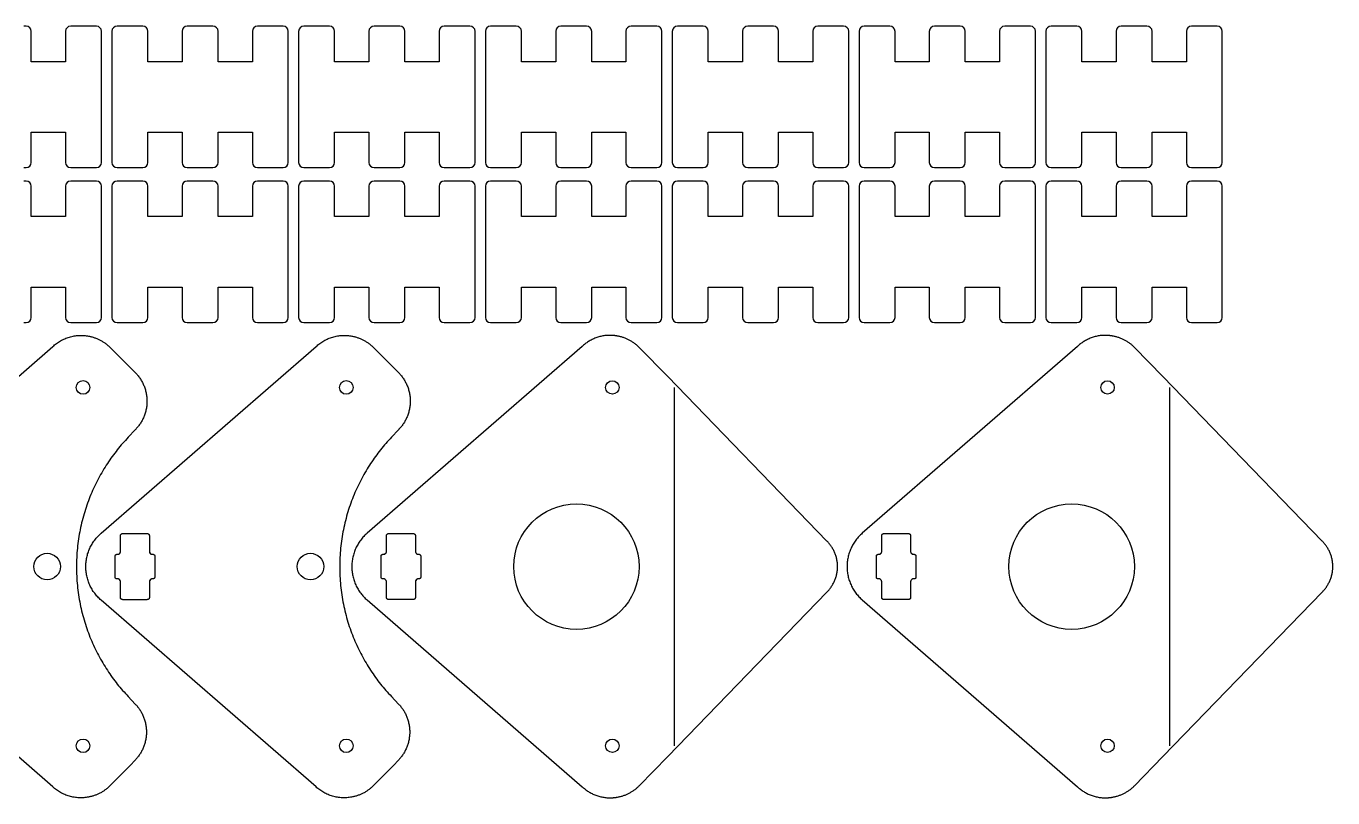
# Model space of a CAD drawing. Header units: millimetres. Extents: x -142 to 139, y -115 to 117.
# Drawn here: x -38.7 to 138.5, y -114.7 to -10.1 of the extents above; entities that cross this region are included whole.
import ezdxf

# ---------------------------------------------------------------- set-up
doc = ezdxf.new("R2010")
doc.units = ezdxf.units.MM
doc.header["$MEASUREMENT"] = 0
for name, color, linetype, true_color in [('engrave lines', 1, 'Continuous', 0xff0000), ('plates', 178, 'Continuous', 0x000000), ('teeth', 178, 'Continuous', 0x000000)]:
    doc.layers.add(name, color=color, linetype=linetype, true_color=true_color)

msp = doc.modelspace()

# ---------------------------------------------------------------- linework, layer by layer
at = {"layer": 'engrave lines'}
for points in [[(49.22, -59.05), (49.22, -107.61)], [(116.36, -59.05), (116.36, -107.61)]]:
    msp.add_lwpolyline(points, dxfattribs=at)
at = {"layer": 'plates'}
for p, q in [((-64.2, -78.82), (-35.03, -53.51)), ((-28.5, -78.82), (0.66, -53.51)), ((-27.27, -53.63), (-23.87, -57.04)), ((8.43, -53.63), (11.82, -57.04)), ((-23.89, -64.81), (-24.83, -65.81)), ((11.81, -64.81), (10.86, -65.81)), ((-25.87, -81.23), (-25.87, -79.15)), ((-25.57, -78.85), (-22.24, -78.85)), ((-21.95, -79.15), (-21.95, -81.23)), ((10.2, -81.22), (10.2, -79.15)), ((10.49, -78.85), (13.82, -78.85)), ((14.12, -79.15), (14.12, -81.22)), ((77.34, -81.22), (77.34, -79.15)), ((77.63, -78.85), (80.97, -78.85)), ((81.26, -79.15), (81.26, -81.22)), ((-21.57, -85), (-21.61, -85)), ((14.49, -85), (14.45, -85)), ((81.64, -85), (81.59, -85)), ((-25.87, -87.51), (-25.87, -85.44)), ((-21.95, -85.44), (-21.95, -87.51)), ((10.2, -87.5), (10.2, -85.43)), ((14.12, -85.43), (14.12, -87.5)), ((77.34, -87.5), (77.34, -85.43)), ((81.26, -85.43), (81.26, -87.5)), ((-35.03, -113.18), (-64.2, -87.87)), ((0.66, -113.18), (-28.5, -87.87)), ((-22.24, -87.81), (-25.57, -87.81)), ((13.82, -87.8), (10.49, -87.8)), ((80.97, -87.8), (77.63, -87.8)), ((-24.83, -100.93), (-23.86, -101.95)), ((10.86, -100.93), (11.84, -101.95))]:
    msp.add_line(p, q, dxfattribs=at)
for points in [[(36.72, -53.51), (7.56, -78.81)], [(48.32, -57.58), (44.46, -53.63)], [(103.87, -53.51), (74.7, -78.81)], [(115.46, -57.58), (111.61, -53.63)], [(69.91, -79.87), (48.32, -57.58)], [(137.05, -79.87), (115.46, -57.58)], [(-26.02, -81.58), (-25.92, -81.46)], [(-25.87, -81.32), (-25.87, -81.23)], [(-21.95, -81.23), (-21.95, -81.32)], [(-21.9, -81.46), (-21.79, -81.58)], [(10.04, -81.57), (10.15, -81.45)], [(10.2, -81.32), (10.2, -81.22)], [(14.12, -81.22), (14.12, -81.32)], [(14.17, -81.45), (14.27, -81.57)], [(77.18, -81.57), (77.29, -81.45)], [(77.34, -81.32), (77.34, -81.22)], [(81.26, -81.22), (81.26, -81.32)], [(81.31, -81.45), (81.41, -81.57)], [(-26.59, -83.33), (-26.59, -81.91)], [(-26.35, -81.66), (-26.2, -81.66)], [(-21.61, -81.66), (-21.47, -81.66)], [(-21.22, -81.91), (-21.22, -83.33)], [(9.47, -83.33), (9.47, -81.91)], [(9.72, -81.66), (9.86, -81.66)], [(14.45, -81.66), (14.6, -81.66)], [(14.84, -81.91), (14.84, -83.33)], [(76.62, -83.33), (76.62, -81.91)], [(76.86, -81.66), (77, -81.66)], [(81.59, -81.66), (81.74, -81.66)], [(81.98, -81.91), (81.98, -83.33)], [(-26.59, -84.75), (-26.59, -83.33)], [(-26.2, -85), (-26.35, -85)], [(-21.47, -85), (-21.57, -85)], [(-21.22, -83.33), (-21.22, -84.75)], [(9.47, -84.75), (9.47, -83.33)], [(9.86, -85), (9.72, -85)], [(14.6, -85), (14.49, -85)], [(14.84, -83.33), (14.84, -84.75)], [(76.62, -84.75), (76.62, -83.33)], [(77, -85), (76.86, -85)], [(81.74, -85), (81.64, -85)], [(81.98, -83.33), (81.98, -84.75)], [(-25.92, -85.21), (-26.02, -85.09)], [(-25.87, -85.44), (-25.87, -85.34)], [(-21.95, -85.34), (-21.95, -85.44)], [(-21.79, -85.09), (-21.9, -85.21)], [(10.15, -85.2), (10.04, -85.08)], [(10.2, -85.43), (10.2, -85.34)], [(14.12, -85.34), (14.12, -85.43)], [(14.27, -85.08), (14.17, -85.2)], [(48.32, -109.08), (69.91, -86.79)], [(77.29, -85.2), (77.18, -85.08)], [(77.34, -85.43), (77.34, -85.34)], [(81.26, -85.34), (81.26, -85.43)], [(81.41, -85.08), (81.31, -85.2)], [(115.46, -109.08), (137.05, -86.79)], [(7.56, -87.85), (36.72, -113.15)], [(74.7, -87.85), (103.87, -113.15)], [(-23.8, -109.46), (-24.64, -110.37), (-24.65, -110.38), (-27.29, -113.03)], [(11.9, -109.46), (11.05, -110.37), (11.05, -110.38), (8.4, -113.03)], [(44.46, -113.03), (48.32, -109.08)], [(111.61, -113.03), (115.46, -109.08)]]:
    msp.add_lwpolyline(points, dxfattribs=at)
for centre, radius in [((-30.94, -59.05), 0.92), ((4.75, -59.05), 0.92), ((40.82, -59.05), 0.91), ((107.96, -59.05), 0.91), ((35.95, -83.33), 8.5), ((103.09, -83.33), 8.5), ((-35.81, -83.33), 1.8), ((-0.11, -83.33), 1.8), ((-30.94, -107.61), 0.92), ((4.75, -107.61), 0.92), ((40.82, -107.61), 0.91), ((107.96, -107.61), 0.91)]:
    msp.add_circle(centre, radius, dxfattribs=at)
for points, weights in [([(-35.03, -53.51), (-32.98, -51.56), (-30.19, -52.1)], [1, 0.888650803153, 0.999806197844]), ([(-30.19, -52.1), (-28.49, -52.41), (-27.27, -53.63)], [0.999877231667, 0.953761009003, 1]), ([(0.66, -53.51), (2.72, -51.56), (5.5, -52.1)], [1, 0.888650803153, 0.999806197844]), ([(5.5, -52.1), (7.21, -52.41), (8.43, -53.63)], [0.999877231667, 0.953761009003, 1]), ([(40.79, -52), (38.43, -51.88), (36.72, -53.51)], [0.971128838934, 0.905595226496, 1]), ([(41.53, -52.1), (41.16, -52.03), (40.79, -52)], [0.999806144841, 0.983527150579, 0.972020519008]), ([(44.46, -53.63), (43.24, -52.4), (41.53, -52.1)], [1, 0.953761009003, 0.999877231667]), ([(107.93, -52), (105.58, -51.88), (103.87, -53.51)], [0.971128838934, 0.905595226496, 1]), ([(108.68, -52.1), (108.31, -52.03), (107.93, -52)], [0.999806144841, 0.983527150579, 0.972020519008]), ([(111.61, -53.63), (110.38, -52.4), (108.68, -52.1)], [1, 0.953761009003, 0.999877231667]), ([(-23.87, -57.04), (-20.05, -60.88), (-23.84, -64.76)], [1, 0.711830115069, 1]), ([(11.82, -57.04), (15.65, -60.88), (11.85, -64.76)], [1, 0.711830115069, 1]), ([(-23.84, -64.76), (-23.86, -64.79), (-23.89, -64.81)], [1, 0.999972600885, 1]), ([(11.85, -64.76), (11.83, -64.79), (11.81, -64.81)], [1, 0.999972600885, 1]), ([(-24.83, -65.81), (-41.5, -83.37), (-24.83, -100.93)], [1, 0.725207352288, 1]), ([(10.86, -65.81), (-5.81, -83.37), (10.86, -100.93)], [1, 0.725207352288, 1]), ([(-30.57, -83.34), (-30.57, -80.61), (-28.5, -78.82)], [1, 0.910139724665, 1]), ([(-25.87, -79.15), (-25.87, -78.85), (-25.57, -78.85)], [1, 0.707106781187, 1]), ([(-22.24, -78.85), (-21.95, -78.85), (-21.95, -79.15)], [1, 0.707106781186, 1]), ([(7.56, -78.81), (5.5, -80.6), (5.49, -83.33)], [1, 0.910139724665, 1]), ([(10.2, -79.15), (10.2, -78.85), (10.49, -78.85)], [1, 0.707106781187, 1]), ([(13.82, -78.85), (14.12, -78.85), (14.12, -79.15)], [1, 0.707106781186, 1]), ([(74.7, -78.81), (72.64, -80.6), (72.64, -83.33)], [1, 0.910139724665, 1]), ([(77.34, -79.15), (77.34, -78.85), (77.63, -78.85)], [1, 0.707106781187, 1]), ([(80.97, -78.85), (81.26, -78.85), (81.26, -79.15)], [1, 0.707106781186, 1]), ([(-25.92, -81.46), (-25.87, -81.4), (-25.87, -81.32)], [1, 0.933197035775, 1]), ([(-21.95, -81.32), (-21.95, -81.4), (-21.9, -81.46)], [1, 0.933197035775, 1]), ([(10.15, -81.45), (10.2, -81.4), (10.2, -81.32)], [1, 0.933197035775, 1]), ([(14.12, -81.32), (14.12, -81.4), (14.17, -81.45)], [1, 0.933197035775, 1]), ([(71.36, -83.33), (71.34, -81.3), (69.91, -79.87)], [0.853605448297, 0.856314490763, 1]), ([(77.29, -81.45), (77.34, -81.4), (77.34, -81.32)], [1, 0.933197035775, 1]), ([(81.26, -81.32), (81.26, -81.4), (81.31, -81.45)], [1, 0.933197035775, 1]), ([(138.51, -83.33), (138.48, -81.3), (137.05, -79.87)], [0.853605448297, 0.856314490763, 1]), ([(-26.59, -81.91), (-26.59, -81.66), (-26.35, -81.66)], [1, 0.707106781187, 1]), ([(-26.2, -81.66), (-26.09, -81.66), (-26.02, -81.58)], [1, 0.913979468354, 1]), ([(-21.79, -81.58), (-21.72, -81.66), (-21.61, -81.66)], [1, 0.913979468354, 1]), ([(-21.47, -81.66), (-21.22, -81.66), (-21.22, -81.91)], [1, 0.707106781187, 1]), ([(9.47, -81.91), (9.47, -81.66), (9.72, -81.66)], [1, 0.707106781187, 1]), ([(9.86, -81.66), (9.97, -81.66), (10.04, -81.57)], [1, 0.913979468354, 1]), ([(14.27, -81.57), (14.34, -81.66), (14.45, -81.66)], [1, 0.913979468354, 1]), ([(14.6, -81.66), (14.84, -81.66), (14.84, -81.91)], [1, 0.707106781187, 1]), ([(76.62, -81.91), (76.62, -81.66), (76.86, -81.66)], [1, 0.707106781187, 1]), ([(77, -81.66), (77.11, -81.66), (77.18, -81.57)], [1, 0.913979468354, 1]), ([(81.41, -81.57), (81.49, -81.66), (81.59, -81.66)], [1, 0.913979468354, 1]), ([(81.74, -81.66), (81.98, -81.66), (81.98, -81.91)], [1, 0.707106781187, 1]), ([(-28.5, -87.87), (-30.57, -86.08), (-30.57, -83.34)], [1, 0.910139724665, 1]), ([(-26.35, -85), (-26.59, -85), (-26.59, -84.75)], [1, 0.707106781187, 1]), ([(-26.02, -85.09), (-26.1, -85), (-26.2, -85)], [1, 0.913979468354, 1]), ([(-21.61, -85), (-21.72, -85), (-21.79, -85.09)], [1, 0.915094443828, 1]), ([(-21.57, -85), (-21.57, -85), (-21.57, -85)], [1, 0.999996201057, 1]), ([(-21.22, -84.75), (-21.22, -85), (-21.47, -85)], [1, 0.707106781187, 1]), ([(5.49, -83.33), (5.5, -86.06), (7.56, -87.85)], [1, 0.910139724665, 1]), ([(9.72, -85), (9.47, -85), (9.47, -84.75)], [1, 0.707106781187, 1]), ([(10.04, -85.08), (9.97, -85), (9.86, -85)], [1, 0.913979468354, 1]), ([(14.45, -85), (14.34, -85), (14.27, -85.08)], [1, 0.915094443828, 1]), ([(14.49, -85), (14.49, -85), (14.49, -85)], [1, 0.999996201057, 1]), ([(14.84, -84.75), (14.84, -85), (14.6, -85)], [1, 0.707106781187, 1]), ([(69.91, -86.79), (71.34, -85.35), (71.36, -83.33)], [1, 0.85631452502, 0.853605449588]), ([(72.64, -83.33), (72.64, -86.06), (74.7, -87.85)], [1, 0.910139724665, 1]), ([(76.86, -85), (76.62, -85), (76.62, -84.75)], [1, 0.707106781187, 1]), ([(77.18, -85.08), (77.11, -85), (77, -85)], [1, 0.913979468354, 1]), ([(81.59, -85), (81.49, -85), (81.41, -85.08)], [1, 0.915094443828, 1]), ([(81.64, -85), (81.64, -85), (81.64, -85)], [1, 0.999996201057, 1]), ([(81.98, -84.75), (81.98, -85), (81.74, -85)], [1, 0.707106781187, 1]), ([(137.05, -86.79), (138.48, -85.35), (138.51, -83.33)], [1, 0.85631452502, 0.853605449588]), ([(-25.87, -85.34), (-25.87, -85.26), (-25.92, -85.21)], [1, 0.933197035775, 1]), ([(-21.9, -85.21), (-21.95, -85.26), (-21.95, -85.34)], [1, 0.933197035775, 1]), ([(10.2, -85.34), (10.2, -85.26), (10.15, -85.2)], [1, 0.933197035775, 1]), ([(14.17, -85.2), (14.12, -85.26), (14.12, -85.34)], [1, 0.933197035775, 1]), ([(77.34, -85.34), (77.34, -85.26), (77.29, -85.2)], [1, 0.933197035775, 1]), ([(81.31, -85.2), (81.26, -85.26), (81.26, -85.34)], [1, 0.933197035775, 1]), ([(-25.57, -87.81), (-25.87, -87.81), (-25.87, -87.51)], [1, 0.707106781187, 1]), ([(-21.95, -87.51), (-21.95, -87.81), (-22.24, -87.81)], [1, 0.707106781187, 1]), ([(10.49, -87.8), (10.2, -87.8), (10.2, -87.5)], [1, 0.707106781187, 1]), ([(14.12, -87.5), (14.12, -87.8), (13.82, -87.8)], [1, 0.707106781187, 1]), ([(77.63, -87.8), (77.34, -87.8), (77.34, -87.5)], [1, 0.707106781187, 1]), ([(81.26, -87.5), (81.26, -87.8), (80.97, -87.8)], [1, 0.707106781187, 1]), ([(-23.86, -101.95), (-20.32, -105.68), (-23.8, -109.46)], [1, 0.730608706979, 1]), ([(11.84, -101.95), (15.37, -105.68), (11.9, -109.46)], [1, 0.730608706979, 1]), ([(-30.22, -114.56), (-32.98, -115.1), (-35.03, -113.18)], [0.999806197844, 0.889506536864, 0.998298735871]), ([(-27.29, -113.03), (-28.52, -114.26), (-30.22, -114.56)], [1, 0.953761009003, 0.999877231667]), ([(5.47, -114.56), (2.71, -115.1), (0.66, -113.18)], [0.999806197844, 0.889506536864, 0.998298735871]), ([(8.4, -113.03), (7.18, -114.26), (5.47, -114.56)], [1, 0.953761009003, 0.999877231667]), ([(36.72, -113.15), (38.43, -114.77), (40.79, -114.65)], [1, 0.905595249003, 0.971128807687]), ([(41.53, -114.56), (43.24, -114.26), (44.46, -113.03)], [0.999877231667, 0.953761009003, 1]), ([(103.87, -113.15), (105.58, -114.77), (107.93, -114.65)], [1, 0.905595249003, 0.971128807687]), ([(108.68, -114.56), (110.38, -114.26), (111.61, -113.03)], [0.999877231667, 0.953761009003, 1]), ([(40.79, -114.65), (41.16, -114.63), (41.53, -114.56)], [0.972020524497, 0.983527154461, 0.999806144841]), ([(107.93, -114.65), (108.31, -114.63), (108.68, -114.56)], [0.972020524497, 0.983527154461, 0.999806144841])]:
    msp.add_rational_spline(points, weights, degree=2, dxfattribs=at)
at = {"layer": 'teeth'}
for p, q in [((-29.45, -10.1), (-32.31, -10.1)), ((-23.16, -10.1), (-26.02, -10.1)), ((-13.64, -10.1), (-16.5, -10.1)), ((-4.12, -10.1), (-6.98, -10.1)), ((2.16, -10.1), (-0.7, -10.1)), ((11.68, -10.1), (8.82, -10.1)), ((21.2, -10.1), (18.34, -10.1)), ((27.49, -10.1), (24.63, -10.1)), ((37.01, -10.1), (34.15, -10.1)), ((46.53, -10.1), (43.67, -10.1)), ((52.82, -10.1), (49.96, -10.1)), ((62.34, -10.1), (59.48, -10.1)), ((71.86, -10.1), (69, -10.1)), ((78.14, -10.1), (75.28, -10.1)), ((87.66, -10.1), (84.8, -10.1)), ((97.18, -10.1), (94.32, -10.1)), ((103.47, -10.1), (100.61, -10.1)), ((112.99, -10.1), (110.13, -10.1)), ((122.51, -10.1), (119.65, -10.1)), ((-28.44, -28.26), (-28.44, -11.11)), ((-27.03, -11.11), (-27.03, -28.26)), ((-3.11, -28.26), (-3.11, -11.11)), ((-1.71, -11.11), (-1.71, -28.26)), ((22.21, -28.26), (22.21, -11.11)), ((23.62, -11.11), (23.62, -28.26)), ((47.54, -28.26), (47.54, -11.11)), ((48.95, -11.11), (48.95, -28.26)), ((72.87, -28.26), (72.87, -11.11)), ((74.27, -11.11), (74.27, -28.26)), ((98.19, -28.26), (98.19, -11.11)), ((99.6, -11.11), (99.6, -28.26)), ((123.52, -28.26), (123.52, -11.11)), ((-32.31, -29.27), (-29.45, -29.27)), ((-26.02, -29.27), (-23.16, -29.27)), ((-16.5, -29.27), (-13.64, -29.27)), ((-6.98, -29.27), (-4.12, -29.27)), ((-0.7, -29.27), (2.16, -29.27)), ((8.82, -29.27), (11.68, -29.27)), ((18.34, -29.27), (21.2, -29.27)), ((24.63, -29.27), (27.49, -29.27)), ((34.15, -29.27), (37.01, -29.27)), ((43.67, -29.27), (46.53, -29.27)), ((49.96, -29.27), (52.82, -29.27)), ((59.48, -29.27), (62.34, -29.27)), ((69, -29.27), (71.86, -29.27)), ((75.28, -29.27), (78.14, -29.27)), ((84.8, -29.27), (87.66, -29.27)), ((94.32, -29.27), (97.18, -29.27)), ((100.61, -29.27), (103.47, -29.27)), ((110.13, -29.27), (112.99, -29.27)), ((119.65, -29.27), (122.51, -29.27)), ((-29.45, -31.1), (-32.31, -31.1)), ((-23.16, -31.1), (-26.02, -31.1)), ((-13.64, -31.1), (-16.5, -31.1)), ((-4.12, -31.1), (-6.98, -31.1)), ((2.16, -31.1), (-0.7, -31.1)), ((11.68, -31.1), (8.82, -31.1)), ((21.2, -31.1), (18.34, -31.1)), ((27.49, -31.1), (24.63, -31.1)), ((37.01, -31.1), (34.15, -31.1)), ((46.53, -31.1), (43.67, -31.1)), ((52.82, -31.1), (49.96, -31.1)), ((62.34, -31.1), (59.48, -31.1)), ((71.86, -31.1), (69, -31.1)), ((78.14, -31.1), (75.28, -31.1)), ((87.66, -31.1), (84.8, -31.1)), ((97.18, -31.1), (94.32, -31.1)), ((103.47, -31.1), (100.61, -31.1)), ((112.99, -31.1), (110.13, -31.1)), ((122.51, -31.1), (119.65, -31.1)), ((-28.44, -49.26), (-28.44, -32.11)), ((-27.03, -32.11), (-27.03, -49.26)), ((-3.11, -49.26), (-3.11, -32.11)), ((-1.71, -32.11), (-1.71, -49.26)), ((22.21, -49.26), (22.21, -32.11)), ((23.62, -32.11), (23.62, -49.26)), ((47.54, -49.26), (47.54, -32.11)), ((48.95, -32.11), (48.95, -49.26)), ((72.87, -49.26), (72.87, -32.11)), ((74.27, -32.11), (74.27, -49.26)), ((98.19, -49.26), (98.19, -32.11)), ((99.6, -32.11), (99.6, -49.26)), ((123.52, -49.26), (123.52, -32.11)), ((-32.31, -50.27), (-29.45, -50.27)), ((-26.02, -50.27), (-23.16, -50.27)), ((-16.5, -50.27), (-13.64, -50.27)), ((-6.98, -50.27), (-4.12, -50.27)), ((-0.7, -50.27), (2.16, -50.27)), ((8.82, -50.27), (11.68, -50.27)), ((18.34, -50.27), (21.2, -50.27)), ((24.63, -50.27), (27.49, -50.27)), ((34.15, -50.27), (37.01, -50.27)), ((43.67, -50.27), (46.53, -50.27)), ((49.96, -50.27), (52.82, -50.27)), ((59.48, -50.27), (62.34, -50.27)), ((69, -50.27), (71.86, -50.27)), ((75.28, -50.27), (78.14, -50.27)), ((84.8, -50.27), (87.66, -50.27)), ((94.32, -50.27), (97.18, -50.27)), ((100.61, -50.27), (103.47, -50.27)), ((110.13, -50.27), (112.99, -50.27)), ((119.65, -50.27), (122.51, -50.27))]:
    msp.add_line(p, q, dxfattribs=at)
for points in [[(-38.66, -10.1), (-38.97, -10.1)], [(-32.31, -10.1), (-32.62, -10.1)], [(-29.14, -10.1), (-29.45, -10.1)], [(-26.02, -10.1), (-26.33, -10.1)], [(-22.85, -10.1), (-23.16, -10.1)], [(-16.5, -10.1), (-16.81, -10.1)], [(-13.33, -10.1), (-13.64, -10.1)], [(-6.98, -10.1), (-7.29, -10.1)], [(-3.81, -10.1), (-4.12, -10.1)], [(-0.7, -10.1), (-1.01, -10.1)], [(2.47, -10.1), (2.16, -10.1)], [(8.82, -10.1), (8.51, -10.1)], [(11.99, -10.1), (11.68, -10.1)], [(18.34, -10.1), (18.03, -10.1)], [(21.51, -10.1), (21.2, -10.1)], [(24.63, -10.1), (24.32, -10.1)], [(27.8, -10.1), (27.49, -10.1)], [(34.15, -10.1), (33.84, -10.1)], [(37.32, -10.1), (37.01, -10.1)], [(43.67, -10.1), (43.36, -10.1)], [(46.84, -10.1), (46.53, -10.1)], [(49.96, -10.1), (49.65, -10.1)], [(53.13, -10.1), (52.82, -10.1)], [(59.48, -10.1), (59.17, -10.1)], [(62.65, -10.1), (62.34, -10.1)], [(69, -10.1), (68.69, -10.1)], [(72.17, -10.1), (71.86, -10.1)], [(75.28, -10.1), (74.97, -10.1)], [(78.45, -10.1), (78.14, -10.1)], [(84.8, -10.1), (84.49, -10.1)], [(87.97, -10.1), (87.66, -10.1)], [(94.32, -10.1), (94.01, -10.1)], [(97.49, -10.1), (97.18, -10.1)], [(100.61, -10.1), (100.3, -10.1)], [(103.78, -10.1), (103.47, -10.1)], [(110.13, -10.1), (109.82, -10.1)], [(113.3, -10.1), (112.99, -10.1)], [(119.65, -10.1), (119.34, -10.1)], [(122.82, -10.1), (122.51, -10.1)], [(-37.96, -11.11), (-37.96, -10.8)], [(-33.32, -11.11), (-33.32, -14.91), (-37.96, -14.91), (-37.96, -11.11)], [(-33.32, -10.8), (-33.32, -11.11)], [(-28.44, -11.11), (-28.44, -10.8)], [(-27.03, -10.8), (-27.03, -11.11)], [(-22.15, -11.11), (-22.15, -10.8)], [(-17.51, -11.11), (-17.51, -14.91), (-22.15, -14.91), (-22.15, -11.11)], [(-17.51, -10.8), (-17.51, -11.11)], [(-12.63, -11.11), (-12.63, -10.8)], [(-7.99, -11.11), (-7.99, -14.91), (-12.63, -14.91), (-12.63, -11.11)], [(-7.99, -10.8), (-7.99, -11.11)], [(-3.11, -11.11), (-3.11, -10.8)], [(-1.71, -10.8), (-1.71, -11.11)], [(3.17, -11.11), (3.17, -10.8)], [(7.81, -11.11), (7.81, -14.91), (3.17, -14.91), (3.17, -11.11)], [(7.81, -10.8), (7.81, -11.11)], [(12.69, -11.11), (12.69, -10.8)], [(17.33, -11.11), (17.33, -14.91), (12.69, -14.91), (12.69, -11.11)], [(17.33, -10.8), (17.33, -11.11)], [(22.21, -11.11), (22.21, -10.8)], [(23.62, -10.8), (23.62, -11.11)], [(28.5, -11.11), (28.5, -10.8)], [(33.14, -11.11), (33.14, -14.91), (28.5, -14.91), (28.5, -11.11)], [(33.14, -10.8), (33.14, -11.11)], [(38.02, -11.11), (38.02, -10.8)], [(42.66, -11.11), (42.66, -14.91), (38.02, -14.91), (38.02, -11.11)], [(42.66, -10.8), (42.66, -11.11)], [(47.54, -11.11), (47.54, -10.8)], [(48.95, -10.8), (48.95, -11.11)], [(53.83, -11.11), (53.83, -10.8)], [(58.47, -11.11), (58.47, -14.91), (53.83, -14.91), (53.83, -11.11)], [(58.47, -10.8), (58.47, -11.11)], [(63.35, -11.11), (63.35, -10.8)], [(67.99, -11.11), (67.99, -14.91), (63.35, -14.91), (63.35, -11.11)], [(67.99, -10.8), (67.99, -11.11)], [(72.87, -11.11), (72.87, -10.8)], [(74.27, -10.8), (74.27, -11.11)], [(79.15, -11.11), (79.15, -10.8)], [(83.79, -11.11), (83.79, -14.91), (79.15, -14.91), (79.15, -11.11)], [(83.79, -10.8), (83.79, -11.11)], [(88.67, -11.11), (88.67, -10.8)], [(93.31, -11.11), (93.31, -14.91), (88.67, -14.91), (88.67, -11.11)], [(93.31, -10.8), (93.31, -11.11)], [(98.19, -11.11), (98.19, -10.8)], [(99.6, -10.8), (99.6, -11.11)], [(104.48, -11.11), (104.48, -10.8)], [(109.12, -11.11), (109.12, -14.91), (104.48, -14.91), (104.48, -11.11)], [(109.12, -10.8), (109.12, -11.11)], [(114, -11.11), (114, -10.8)], [(118.64, -11.11), (118.64, -14.91), (114, -14.91), (114, -11.11)], [(118.64, -10.8), (118.64, -11.11)], [(123.52, -11.11), (123.52, -10.8)], [(-37.96, -28.26), (-37.96, -24.46), (-33.32, -24.46), (-33.32, -28.26)], [(-22.15, -28.26), (-22.15, -24.46), (-17.51, -24.46), (-17.51, -28.26)], [(-12.63, -28.26), (-12.63, -24.46), (-7.99, -24.46), (-7.99, -28.26)], [(3.17, -28.26), (3.17, -24.46), (7.81, -24.46), (7.81, -28.26)], [(12.69, -28.26), (12.69, -24.46), (17.33, -24.46), (17.33, -28.26)], [(28.5, -28.26), (28.5, -24.46), (33.14, -24.46), (33.14, -28.26)], [(38.02, -28.26), (38.02, -24.46), (42.66, -24.46), (42.66, -28.26)], [(53.83, -28.26), (53.83, -24.46), (58.47, -24.46), (58.47, -28.26)], [(63.35, -28.26), (63.35, -24.46), (67.99, -24.46), (67.99, -28.26)], [(79.15, -28.26), (79.15, -24.46), (83.79, -24.46), (83.79, -28.26)], [(88.67, -28.26), (88.67, -24.46), (93.31, -24.46), (93.31, -28.26)], [(104.48, -28.26), (104.48, -24.46), (109.12, -24.46), (109.12, -28.26)], [(114, -28.26), (114, -24.46), (118.64, -24.46), (118.64, -28.26)], [(-37.96, -28.57), (-37.96, -28.26)], [(-33.32, -28.26), (-33.32, -28.57)], [(-28.44, -28.57), (-28.44, -28.26)], [(-27.03, -28.26), (-27.03, -28.57)], [(-22.15, -28.57), (-22.15, -28.26)], [(-17.51, -28.26), (-17.51, -28.57)], [(-12.63, -28.57), (-12.63, -28.26)], [(-7.99, -28.26), (-7.99, -28.57)], [(-3.11, -28.57), (-3.11, -28.26)], [(-1.71, -28.26), (-1.71, -28.57)], [(3.17, -28.57), (3.17, -28.26)], [(7.81, -28.26), (7.81, -28.57)], [(12.69, -28.57), (12.69, -28.26)], [(17.33, -28.26), (17.33, -28.57)], [(22.21, -28.57), (22.21, -28.26)], [(23.62, -28.26), (23.62, -28.57)], [(28.5, -28.57), (28.5, -28.26)], [(33.14, -28.26), (33.14, -28.57)], [(38.02, -28.57), (38.02, -28.26)], [(42.66, -28.26), (42.66, -28.57)], [(47.54, -28.57), (47.54, -28.26)], [(48.95, -28.26), (48.95, -28.57)], [(53.83, -28.57), (53.83, -28.26)], [(58.47, -28.26), (58.47, -28.57)], [(63.35, -28.57), (63.35, -28.26)], [(67.99, -28.26), (67.99, -28.57)], [(72.87, -28.57), (72.87, -28.26)], [(74.27, -28.26), (74.27, -28.57)], [(79.15, -28.57), (79.15, -28.26)], [(83.79, -28.26), (83.79, -28.57)], [(88.67, -28.57), (88.67, -28.26)], [(93.31, -28.26), (93.31, -28.57)], [(98.19, -28.57), (98.19, -28.26)], [(99.6, -28.26), (99.6, -28.57)], [(104.48, -28.57), (104.48, -28.26)], [(109.12, -28.26), (109.12, -28.57)], [(114, -28.57), (114, -28.26)], [(118.64, -28.26), (118.64, -28.57)], [(123.52, -28.57), (123.52, -28.26)], [(-38.97, -29.27), (-38.66, -29.27)], [(-32.62, -29.27), (-32.31, -29.27)], [(-29.45, -29.27), (-29.14, -29.27)], [(-26.33, -29.27), (-26.02, -29.27)], [(-23.16, -29.27), (-22.85, -29.27)], [(-16.81, -29.27), (-16.5, -29.27)], [(-13.64, -29.27), (-13.33, -29.27)], [(-7.29, -29.27), (-6.98, -29.27)], [(-4.12, -29.27), (-3.81, -29.27)], [(-1.01, -29.27), (-0.7, -29.27)], [(2.16, -29.27), (2.47, -29.27)], [(8.51, -29.27), (8.82, -29.27)], [(11.68, -29.27), (11.99, -29.27)], [(18.03, -29.27), (18.34, -29.27)], [(21.2, -29.27), (21.51, -29.27)], [(24.32, -29.27), (24.63, -29.27)], [(27.49, -29.27), (27.8, -29.27)], [(33.84, -29.27), (34.15, -29.27)], [(37.01, -29.27), (37.32, -29.27)], [(43.36, -29.27), (43.67, -29.27)], [(46.53, -29.27), (46.84, -29.27)], [(49.65, -29.27), (49.96, -29.27)], [(52.82, -29.27), (53.13, -29.27)], [(59.17, -29.27), (59.48, -29.27)], [(62.34, -29.27), (62.65, -29.27)], [(68.69, -29.27), (69, -29.27)], [(71.86, -29.27), (72.17, -29.27)], [(74.97, -29.27), (75.28, -29.27)], [(78.14, -29.27), (78.45, -29.27)], [(84.49, -29.27), (84.8, -29.27)], [(87.66, -29.27), (87.97, -29.27)], [(94.01, -29.27), (94.32, -29.27)], [(97.18, -29.27), (97.49, -29.27)], [(100.3, -29.27), (100.61, -29.27)], [(103.47, -29.27), (103.78, -29.27)], [(109.82, -29.27), (110.13, -29.27)], [(112.99, -29.27), (113.3, -29.27)], [(119.34, -29.27), (119.65, -29.27)], [(122.51, -29.27), (122.82, -29.27)], [(-38.66, -31.1), (-38.97, -31.1)], [(-37.96, -32.11), (-37.96, -31.8)], [(-33.32, -31.8), (-33.32, -32.11)], [(-32.31, -31.1), (-32.62, -31.1)], [(-29.14, -31.1), (-29.45, -31.1)], [(-28.44, -32.11), (-28.44, -31.8)], [(-27.03, -31.8), (-27.03, -32.11)], [(-26.02, -31.1), (-26.33, -31.1)], [(-22.85, -31.1), (-23.16, -31.1)], [(-22.15, -32.11), (-22.15, -31.8)], [(-17.51, -31.8), (-17.51, -32.11)], [(-16.5, -31.1), (-16.81, -31.1)], [(-13.33, -31.1), (-13.64, -31.1)], [(-12.63, -32.11), (-12.63, -31.8)], [(-7.99, -31.8), (-7.99, -32.11)], [(-6.98, -31.1), (-7.29, -31.1)], [(-3.81, -31.1), (-4.12, -31.1)], [(-3.11, -32.11), (-3.11, -31.8)], [(-1.71, -31.8), (-1.71, -32.11)], [(-0.7, -31.1), (-1.01, -31.1)], [(2.47, -31.1), (2.16, -31.1)], [(3.17, -32.11), (3.17, -31.8)], [(7.81, -31.8), (7.81, -32.11)], [(8.82, -31.1), (8.51, -31.1)], [(11.99, -31.1), (11.68, -31.1)], [(12.69, -32.11), (12.69, -31.8)], [(17.33, -31.8), (17.33, -32.11)], [(18.34, -31.1), (18.03, -31.1)], [(21.51, -31.1), (21.2, -31.1)], [(22.21, -32.11), (22.21, -31.8)], [(23.62, -31.8), (23.62, -32.11)], [(24.63, -31.1), (24.32, -31.1)], [(27.8, -31.1), (27.49, -31.1)], [(28.5, -32.11), (28.5, -31.8)], [(33.14, -31.8), (33.14, -32.11)], [(34.15, -31.1), (33.84, -31.1)], [(37.32, -31.1), (37.01, -31.1)], [(38.02, -32.11), (38.02, -31.8)], [(42.66, -31.8), (42.66, -32.11)], [(43.67, -31.1), (43.36, -31.1)], [(46.84, -31.1), (46.53, -31.1)], [(47.54, -32.11), (47.54, -31.8)], [(48.95, -31.8), (48.95, -32.11)], [(49.96, -31.1), (49.65, -31.1)], [(53.13, -31.1), (52.82, -31.1)], [(53.83, -32.11), (53.83, -31.8)], [(58.47, -31.8), (58.47, -32.11)], [(59.48, -31.1), (59.17, -31.1)], [(62.65, -31.1), (62.34, -31.1)], [(63.35, -32.11), (63.35, -31.8)], [(67.99, -31.8), (67.99, -32.11)], [(69, -31.1), (68.69, -31.1)], [(72.17, -31.1), (71.86, -31.1)], [(72.87, -32.11), (72.87, -31.8)], [(74.27, -31.8), (74.27, -32.11)], [(75.28, -31.1), (74.97, -31.1)], [(78.45, -31.1), (78.14, -31.1)], [(79.15, -32.11), (79.15, -31.8)], [(83.79, -31.8), (83.79, -32.11)], [(84.8, -31.1), (84.49, -31.1)], [(87.97, -31.1), (87.66, -31.1)], [(88.67, -32.11), (88.67, -31.8)], [(93.31, -31.8), (93.31, -32.11)], [(94.32, -31.1), (94.01, -31.1)], [(97.49, -31.1), (97.18, -31.1)], [(98.19, -32.11), (98.19, -31.8)], [(99.6, -31.8), (99.6, -32.11)], [(100.61, -31.1), (100.3, -31.1)], [(103.78, -31.1), (103.47, -31.1)], [(104.48, -32.11), (104.48, -31.8)], [(109.12, -31.8), (109.12, -32.11)], [(110.13, -31.1), (109.82, -31.1)], [(113.3, -31.1), (112.99, -31.1)], [(114, -32.11), (114, -31.8)], [(118.64, -31.8), (118.64, -32.11)], [(119.65, -31.1), (119.34, -31.1)], [(122.82, -31.1), (122.51, -31.1)], [(123.52, -32.11), (123.52, -31.8)], [(-33.32, -32.11), (-33.32, -35.91), (-37.96, -35.91), (-37.96, -32.11)], [(-17.51, -32.11), (-17.51, -35.91), (-22.15, -35.91), (-22.15, -32.11)], [(-7.99, -32.11), (-7.99, -35.91), (-12.63, -35.91), (-12.63, -32.11)], [(7.81, -32.11), (7.81, -35.91), (3.17, -35.91), (3.17, -32.11)], [(17.33, -32.11), (17.33, -35.91), (12.69, -35.91), (12.69, -32.11)], [(33.14, -32.11), (33.14, -35.91), (28.5, -35.91), (28.5, -32.11)], [(42.66, -32.11), (42.66, -35.91), (38.02, -35.91), (38.02, -32.11)], [(58.47, -32.11), (58.47, -35.91), (53.83, -35.91), (53.83, -32.11)], [(67.99, -32.11), (67.99, -35.91), (63.35, -35.91), (63.35, -32.11)], [(83.79, -32.11), (83.79, -35.91), (79.15, -35.91), (79.15, -32.11)], [(93.31, -32.11), (93.31, -35.91), (88.67, -35.91), (88.67, -32.11)], [(109.12, -32.11), (109.12, -35.91), (104.48, -35.91), (104.48, -32.11)], [(118.64, -32.11), (118.64, -35.91), (114, -35.91), (114, -32.11)], [(-37.96, -49.26), (-37.96, -45.46), (-33.32, -45.46), (-33.32, -49.26)], [(-22.15, -49.26), (-22.15, -45.46), (-17.51, -45.46), (-17.51, -49.26)], [(-12.63, -49.26), (-12.63, -45.46), (-7.99, -45.46), (-7.99, -49.26)], [(3.17, -49.26), (3.17, -45.46), (7.81, -45.46), (7.81, -49.26)], [(12.69, -49.26), (12.69, -45.46), (17.33, -45.46), (17.33, -49.26)], [(28.5, -49.26), (28.5, -45.46), (33.14, -45.46), (33.14, -49.26)], [(38.02, -49.26), (38.02, -45.46), (42.66, -45.46), (42.66, -49.26)], [(53.83, -49.26), (53.83, -45.46), (58.47, -45.46), (58.47, -49.26)], [(63.35, -49.26), (63.35, -45.46), (67.99, -45.46), (67.99, -49.26)], [(79.15, -49.26), (79.15, -45.46), (83.79, -45.46), (83.79, -49.26)], [(88.67, -49.26), (88.67, -45.46), (93.31, -45.46), (93.31, -49.26)], [(104.48, -49.26), (104.48, -45.46), (109.12, -45.46), (109.12, -49.26)], [(114, -49.26), (114, -45.46), (118.64, -45.46), (118.64, -49.26)], [(-37.96, -49.57), (-37.96, -49.26)], [(-33.32, -49.26), (-33.32, -49.57)], [(-28.44, -49.57), (-28.44, -49.26)], [(-27.03, -49.26), (-27.03, -49.57)], [(-22.15, -49.57), (-22.15, -49.26)], [(-17.51, -49.26), (-17.51, -49.57)], [(-12.63, -49.57), (-12.63, -49.26)], [(-7.99, -49.26), (-7.99, -49.57)], [(-3.11, -49.57), (-3.11, -49.26)], [(-1.71, -49.26), (-1.71, -49.57)], [(3.17, -49.57), (3.17, -49.26)], [(7.81, -49.26), (7.81, -49.57)], [(12.69, -49.57), (12.69, -49.26)], [(17.33, -49.26), (17.33, -49.57)], [(22.21, -49.57), (22.21, -49.26)], [(23.62, -49.26), (23.62, -49.57)], [(28.5, -49.57), (28.5, -49.26)], [(33.14, -49.26), (33.14, -49.57)], [(38.02, -49.57), (38.02, -49.26)], [(42.66, -49.26), (42.66, -49.57)], [(47.54, -49.57), (47.54, -49.26)], [(48.95, -49.26), (48.95, -49.57)], [(53.83, -49.57), (53.83, -49.26)], [(58.47, -49.26), (58.47, -49.57)], [(63.35, -49.57), (63.35, -49.26)], [(67.99, -49.26), (67.99, -49.57)], [(72.87, -49.57), (72.87, -49.26)], [(74.27, -49.26), (74.27, -49.57)], [(79.15, -49.57), (79.15, -49.26)], [(83.79, -49.26), (83.79, -49.57)], [(88.67, -49.57), (88.67, -49.26)], [(93.31, -49.26), (93.31, -49.57)], [(98.19, -49.57), (98.19, -49.26)], [(99.6, -49.26), (99.6, -49.57)], [(104.48, -49.57), (104.48, -49.26)], [(109.12, -49.26), (109.12, -49.57)], [(114, -49.57), (114, -49.26)], [(118.64, -49.26), (118.64, -49.57)], [(123.52, -49.57), (123.52, -49.26)], [(-38.97, -50.27), (-38.66, -50.27)], [(-32.62, -50.27), (-32.31, -50.27)], [(-29.45, -50.27), (-29.14, -50.27)], [(-26.33, -50.27), (-26.02, -50.27)], [(-23.16, -50.27), (-22.85, -50.27)], [(-16.81, -50.27), (-16.5, -50.27)], [(-13.64, -50.27), (-13.33, -50.27)], [(-7.29, -50.27), (-6.98, -50.27)], [(-4.12, -50.27), (-3.81, -50.27)], [(-1.01, -50.27), (-0.7, -50.27)], [(2.16, -50.27), (2.47, -50.27)], [(8.51, -50.27), (8.82, -50.27)], [(11.68, -50.27), (11.99, -50.27)], [(18.03, -50.27), (18.34, -50.27)], [(21.2, -50.27), (21.51, -50.27)], [(24.32, -50.27), (24.63, -50.27)], [(27.49, -50.27), (27.8, -50.27)], [(33.84, -50.27), (34.15, -50.27)], [(37.01, -50.27), (37.32, -50.27)], [(43.36, -50.27), (43.67, -50.27)], [(46.53, -50.27), (46.84, -50.27)], [(49.65, -50.27), (49.96, -50.27)], [(52.82, -50.27), (53.13, -50.27)], [(59.17, -50.27), (59.48, -50.27)], [(62.34, -50.27), (62.65, -50.27)], [(68.69, -50.27), (69, -50.27)], [(71.86, -50.27), (72.17, -50.27)], [(74.97, -50.27), (75.28, -50.27)], [(78.14, -50.27), (78.45, -50.27)], [(84.49, -50.27), (84.8, -50.27)], [(87.66, -50.27), (87.97, -50.27)], [(94.01, -50.27), (94.32, -50.27)], [(97.18, -50.27), (97.49, -50.27)], [(100.3, -50.27), (100.61, -50.27)], [(103.47, -50.27), (103.78, -50.27)], [(109.82, -50.27), (110.13, -50.27)], [(112.99, -50.27), (113.3, -50.27)], [(119.34, -50.27), (119.65, -50.27)], [(122.51, -50.27), (122.82, -50.27)]]:
    msp.add_lwpolyline(points, dxfattribs=at)
for centre, start, end in [((-38.66, -10.8), 360, 90), ((-32.62, -10.8), 90, 180), ((-29.14, -10.8), 360, 90), ((-26.33, -10.8), 90, 180), ((-22.85, -10.8), 0, 90), ((-16.81, -10.8), 90, 180), ((-13.33, -10.8), 360, 90), ((-7.29, -10.8), 90, 180), ((-3.81, -10.8), 360, 90), ((-1.01, -10.8), 90, 180), ((2.47, -10.8), 0, 90), ((8.51, -10.8), 90, 180), ((11.99, -10.8), 360, 90), ((18.03, -10.8), 90, 180), ((21.51, -10.8), 360, 90), ((24.32, -10.8), 90, 180), ((27.8, -10.8), 0, 90), ((33.84, -10.8), 90, 180), ((37.32, -10.8), 360, 90), ((43.36, -10.8), 90, 180), ((46.84, -10.8), 360, 90), ((49.65, -10.8), 90, 180), ((53.13, -10.8), 0, 90), ((59.17, -10.8), 90, 180), ((62.65, -10.8), 360, 90), ((68.69, -10.8), 90, 180), ((72.17, -10.8), 360, 90), ((74.97, -10.8), 90, 180), ((78.45, -10.8), 0, 90), ((84.49, -10.8), 90, 180), ((87.97, -10.8), 360, 90), ((94.01, -10.8), 90, 180), ((97.49, -10.8), 360, 90), ((100.3, -10.8), 90, 180), ((103.78, -10.8), 0, 90), ((109.82, -10.8), 90, 180), ((113.3, -10.8), 360, 90), ((119.34, -10.8), 90, 180), ((122.82, -10.8), 360, 90), ((-38.66, -28.57), 270, 360), ((-32.62, -28.57), 180, 270), ((-29.14, -28.57), 270, 0), ((-26.33, -28.57), 180, 270), ((-22.85, -28.57), 270, 0), ((-16.81, -28.57), 180, 270), ((-13.33, -28.57), 270, 360), ((-7.29, -28.57), 180, 270), ((-3.81, -28.57), 270, 0), ((-1.01, -28.57), 180, 270), ((2.47, -28.57), 270, 0), ((8.51, -28.57), 180, 270), ((11.99, -28.57), 270, 360), ((18.03, -28.57), 180, 270), ((21.51, -28.57), 270, 0), ((24.32, -28.57), 180, 270), ((27.8, -28.57), 270, 0), ((33.84, -28.57), 180, 270), ((37.32, -28.57), 270, 360), ((43.36, -28.57), 180, 270), ((46.84, -28.57), 270, 0), ((49.65, -28.57), 180, 270), ((53.13, -28.57), 270, 0), ((59.17, -28.57), 180, 270), ((62.65, -28.57), 270, 360), ((68.69, -28.57), 180, 270), ((72.17, -28.57), 270, 0), ((74.97, -28.57), 180, 270), ((78.45, -28.57), 270, 0), ((84.49, -28.57), 180, 270), ((87.97, -28.57), 270, 360), ((94.01, -28.57), 180, 270), ((97.49, -28.57), 270, 0), ((100.3, -28.57), 180, 270), ((103.78, -28.57), 270, 0), ((109.82, -28.57), 180, 270), ((113.3, -28.57), 270, 360), ((119.34, -28.57), 180, 270), ((122.82, -28.57), 270, 0), ((-38.66, -31.8), 360, 90), ((-32.62, -31.8), 90, 180), ((-29.14, -31.8), 360, 90), ((-26.33, -31.8), 90, 180), ((-22.85, -31.8), 0, 90), ((-16.81, -31.8), 90, 180), ((-13.33, -31.8), 360, 90), ((-7.29, -31.8), 90, 180), ((-3.81, -31.8), 360, 90), ((-1.01, -31.8), 90, 180), ((2.47, -31.8), 0, 90), ((8.51, -31.8), 90, 180), ((11.99, -31.8), 360, 90), ((18.03, -31.8), 90, 180), ((21.51, -31.8), 360, 90), ((24.32, -31.8), 90, 180), ((27.8, -31.8), 0, 90), ((33.84, -31.8), 90, 180), ((37.32, -31.8), 360, 90), ((43.36, -31.8), 90, 180), ((46.84, -31.8), 360, 90), ((49.65, -31.8), 90, 180), ((53.13, -31.8), 0, 90), ((59.17, -31.8), 90, 180), ((62.65, -31.8), 360, 90), ((68.69, -31.8), 90, 180), ((72.17, -31.8), 360, 90), ((74.97, -31.8), 90, 180), ((78.45, -31.8), 0, 90), ((84.49, -31.8), 90, 180), ((87.97, -31.8), 360, 90), ((94.01, -31.8), 90, 180), ((97.49, -31.8), 360, 90), ((100.3, -31.8), 90, 180), ((103.78, -31.8), 0, 90), ((109.82, -31.8), 90, 180), ((113.3, -31.8), 360, 90), ((119.34, -31.8), 90, 180), ((122.82, -31.8), 360, 90), ((-38.66, -49.57), 270, 360), ((-32.62, -49.57), 180, 270), ((-29.14, -49.57), 270, 0), ((-26.33, -49.57), 180, 270), ((-22.85, -49.57), 270, 0), ((-16.81, -49.57), 180, 270), ((-13.33, -49.57), 270, 360), ((-7.29, -49.57), 180, 270), ((-3.81, -49.57), 270, 0), ((-1.01, -49.57), 180, 270), ((2.47, -49.57), 270, 0), ((8.51, -49.57), 180, 270), ((11.99, -49.57), 270, 360), ((18.03, -49.57), 180, 270), ((21.51, -49.57), 270, 0), ((24.32, -49.57), 180, 270), ((27.8, -49.57), 270, 0), ((33.84, -49.57), 180, 270), ((37.32, -49.57), 270, 360), ((43.36, -49.57), 180, 270), ((46.84, -49.57), 270, 0), ((49.65, -49.57), 180, 270), ((53.13, -49.57), 270, 0), ((59.17, -49.57), 180, 270), ((62.65, -49.57), 270, 360), ((68.69, -49.57), 180, 270), ((72.17, -49.57), 270, 0), ((74.97, -49.57), 180, 270), ((78.45, -49.57), 270, 0), ((84.49, -49.57), 180, 270), ((87.97, -49.57), 270, 360), ((94.01, -49.57), 180, 270), ((97.49, -49.57), 270, 0), ((100.3, -49.57), 180, 270), ((103.78, -49.57), 270, 0), ((109.82, -49.57), 180, 270), ((113.3, -49.57), 270, 360), ((119.34, -49.57), 180, 270), ((122.82, -49.57), 270, 0)]:
    msp.add_arc(centre, 0.7, start, end, dxfattribs=at)

doc.saveas('drawing.dxf')
